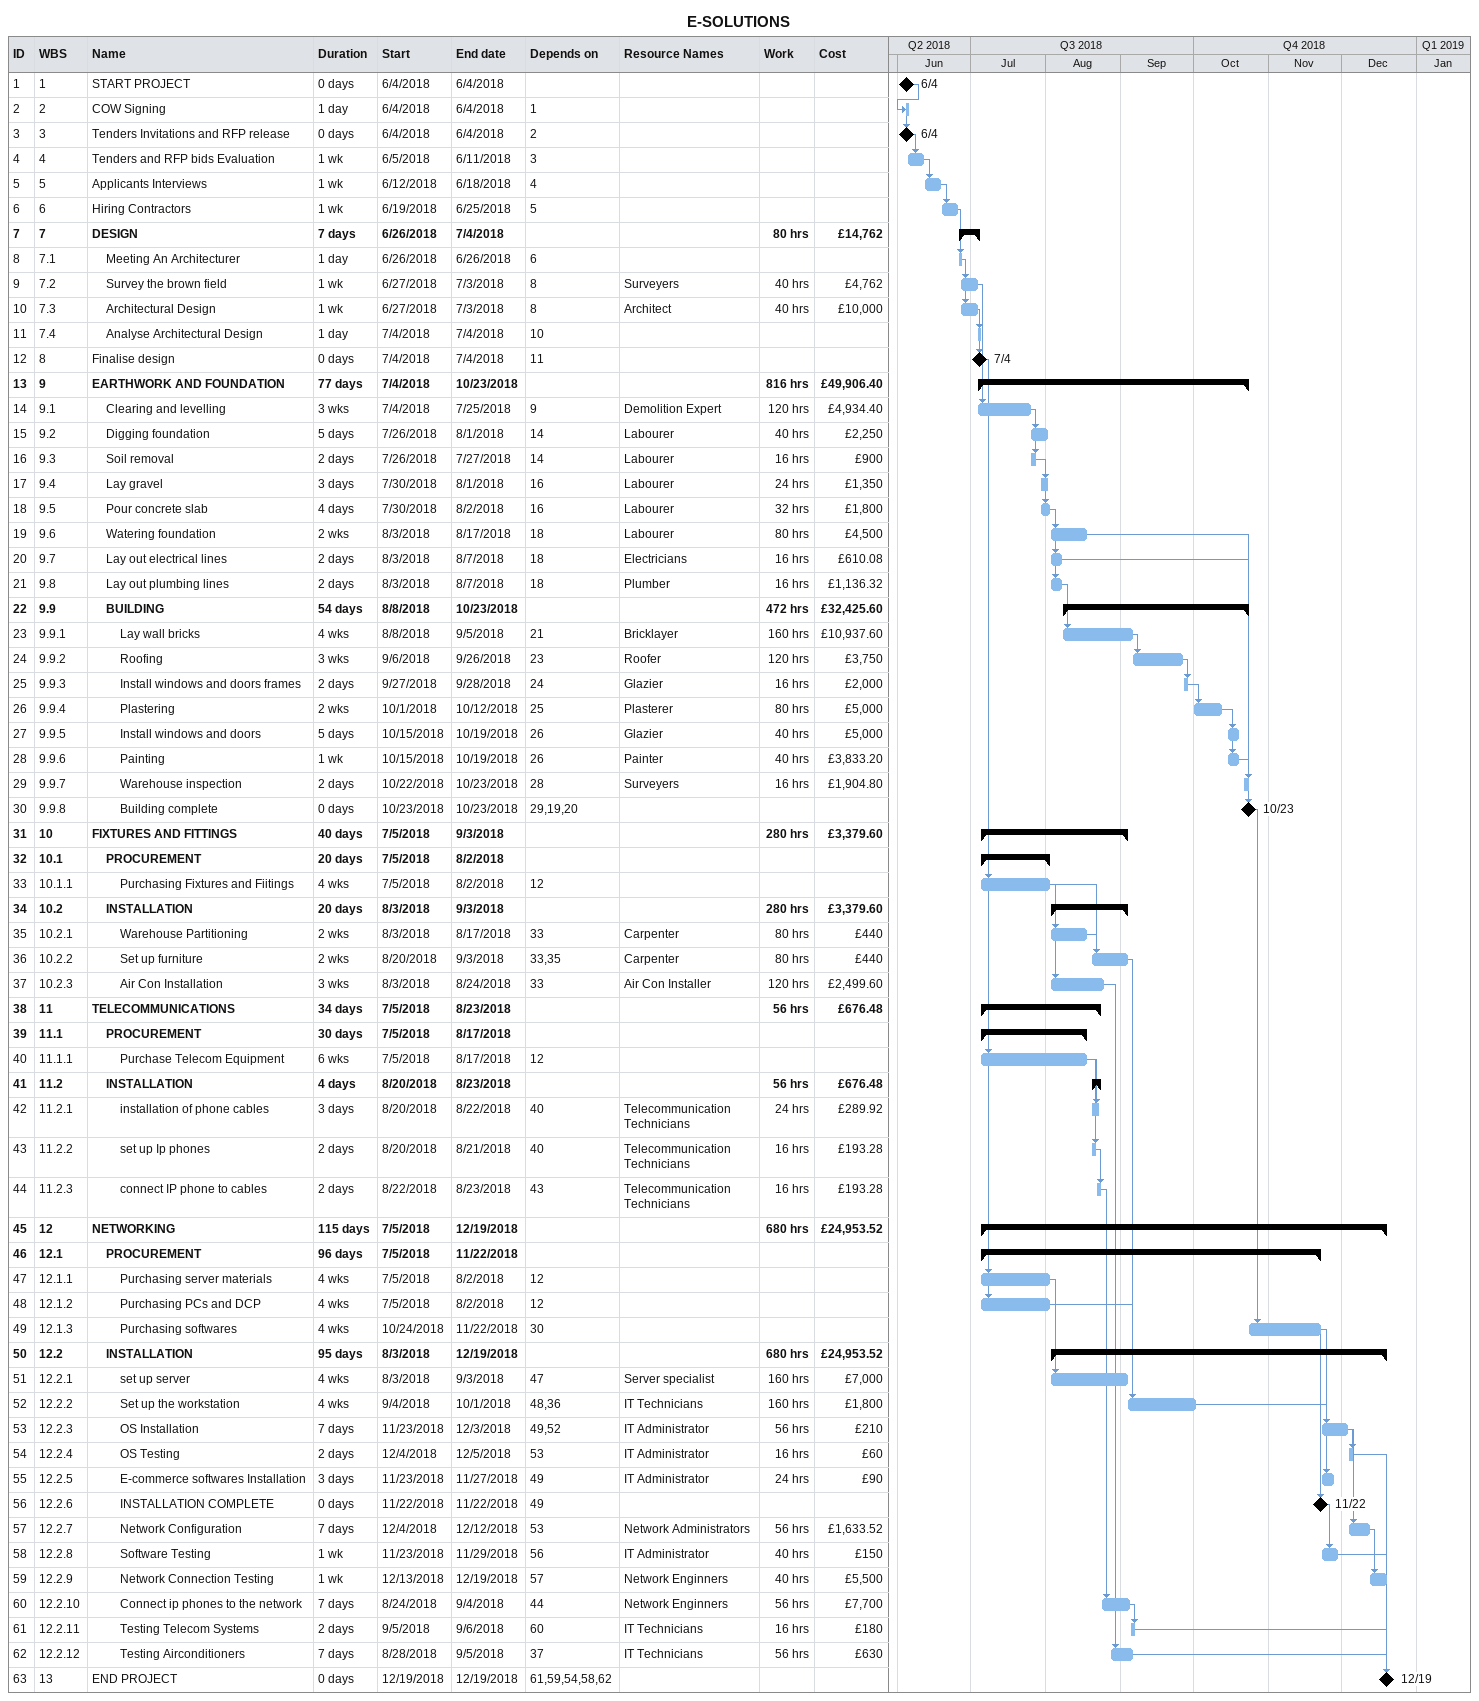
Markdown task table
E-SOLUTIONS

| ID | WBS | Task | Duration | Start | Finish | Predecessors | Resources | Work (h) | Cost (£) |
|---|---|---|---|---|---|---|---|---|---|
| 1 | 1 | START PROJECT | 0d | 2018-06-04 | 2018-06-04 |  |  |  |  |
| 2 | 2 | COW Signing | 1d | 2018-06-04 | 2018-06-04 | 1 |  |  |  |
| 3 | 3 | Tenders Invitations and RFP release | 0d | 2018-06-04 | 2018-06-04 | 2 |  |  |  |
| 4 | 4 | Tenders and RFP bids Evaluation | 1w | 2018-06-05 | 2018-06-11 | 3 |  |  |  |
| 5 | 5 | Applicants Interviews | 1w | 2018-06-12 | 2018-06-18 | 4 |  |  |  |
| 6 | 6 | Hiring Contractors | 1w | 2018-06-19 | 2018-06-25 | 5 |  |  |  |
| 7 | 7 | **DESIGN** | 7d | 2018-06-26 | 2018-07-04 |  |  | 80 | 14762 |
| 8 | 7.1 | Meeting An Architecturer | 1d | 2018-06-26 | 2018-06-26 | 6 |  |  |  |
| 9 | 7.2 | Survey the brown field | 1w | 2018-06-27 | 2018-07-03 | 8 | Surveyers | 40 | 4762 |
| 10 | 7.3 | Architectural Design | 1w | 2018-06-27 | 2018-07-03 | 8 | Architect | 40 | 10000 |
| 11 | 7.4 | Analyse Architectural Design | 1d | 2018-07-04 | 2018-07-04 | 10 |  |  |  |
| 12 | 8 | Finalise design | 0d | 2018-07-04 | 2018-07-04 | 11 |  |  |  |
| 13 | 9 | **EARTHWORK AND FOUNDATION** | 77d | 2018-07-04 | 2018-10-23 |  |  | 816 | 49906.40 |
| 14 | 9.1 | Clearing and levelling | 3w | 2018-07-04 | 2018-07-25 | 9 | Demolition Expert | 120 | 4934.40 |
| 15 | 9.2 | Digging foundation | 5d | 2018-07-26 | 2018-08-01 | 14 | Labourer | 40 | 2250 |
| 16 | 9.3 | Soil removal | 2d | 2018-07-26 | 2018-07-27 | 14 | Labourer | 16 | 900 |
| 17 | 9.4 | Lay gravel | 3d | 2018-07-30 | 2018-08-01 | 16 | Labourer | 24 | 1350 |
| 18 | 9.5 | Pour concrete slab | 4d | 2018-07-30 | 2018-08-02 | 16 | Labourer | 32 | 1800 |
| 19 | 9.6 | Watering foundation | 2w | 2018-08-03 | 2018-08-17 | 18 | Labourer | 80 | 4500 |
| 20 | 9.7 | Lay out electrical lines | 2d | 2018-08-03 | 2018-08-07 | 18 | Electricians | 16 | 610.08 |
| 21 | 9.8 | Lay out plumbing lines | 2d | 2018-08-03 | 2018-08-07 | 18 | Plumber | 16 | 1136.32 |
| 22 | 9.9 | **BUILDING** | 54d | 2018-08-08 | 2018-10-23 |  |  | 472 | 32425.60 |
| 23 | 9.9.1 | Lay wall bricks | 4w | 2018-08-08 | 2018-09-05 | 21 | Bricklayer | 160 | 10937.60 |
| 24 | 9.9.2 | Roofing | 3w | 2018-09-06 | 2018-09-26 | 23 | Roofer | 120 | 3750 |
| 25 | 9.9.3 | Install windows and doors frames | 2d | 2018-09-27 | 2018-09-28 | 24 | Glazier | 16 | 2000 |
| 26 | 9.9.4 | Plastering | 2w | 2018-10-01 | 2018-10-12 | 25 | Plasterer | 80 | 5000 |
| 27 | 9.9.5 | Install windows and doors | 5d | 2018-10-15 | 2018-10-19 | 26 | Glazier | 40 | 5000 |
| 28 | 9.9.6 | Painting | 1w | 2018-10-15 | 2018-10-19 | 26 | Painter | 40 | 3833.20 |
| 29 | 9.9.7 | Warehouse inspection | 2d | 2018-10-22 | 2018-10-23 | 28 | Surveyers | 16 | 1904.80 |
| 30 | 9.9.8 | Building complete | 0d | 2018-10-23 | 2018-10-23 | 29, 19, 20 |  |  |  |
| 31 | 10 | **FIXTURES AND FITTINGS** | 40d | 2018-07-05 | 2018-09-03 |  |  | 280 | 3379.60 |
| 32 | 10.1 | **PROCUREMENT** | 20d | 2018-07-05 | 2018-08-02 |  |  |  |  |
| 33 | 10.1.1 | Purchasing Fixtures and Fiitings | 4w | 2018-07-05 | 2018-08-02 | 12 |  |  |  |
| 34 | 10.2 | **INSTALLATION** | 20d | 2018-08-03 | 2018-09-03 |  |  | 280 | 3379.60 |
| 35 | 10.2.1 | Warehouse Partitioning | 2w | 2018-08-03 | 2018-08-17 | 33 | Carpenter | 80 | 440 |
| 36 | 10.2.2 | Set up furniture | 2w | 2018-08-20 | 2018-09-03 | 33, 35 | Carpenter | 80 | 440 |
| 37 | 10.2.3 | Air Con Installation | 3w | 2018-08-03 | 2018-08-24 | 33 | Air Con Installer | 120 | 2499.60 |
| 38 | 11 | **TELECOMMUNICATIONS** | 34d | 2018-07-05 | 2018-08-23 |  |  | 56 | 676.48 |
| 39 | 11.1 | **PROCUREMENT** | 30d | 2018-07-05 | 2018-08-17 |  |  |  |  |
| 40 | 11.1.1 | Purchase Telecom Equipment | 6w | 2018-07-05 | 2018-08-17 | 12 |  |  |  |
| 41 | 11.2 | **INSTALLATION** | 4d | 2018-08-20 | 2018-08-23 |  |  | 56 | 676.48 |
| 42 | 11.2.1 | installation of phone cables | 3d | 2018-08-20 | 2018-08-22 | 40 | Telecommunication Technicians | 24 | 289.92 |
| 43 | 11.2.2 | set up Ip phones | 2d | 2018-08-20 | 2018-08-21 | 40 | Telecommunication Technicians | 16 | 193.28 |
| 44 | 11.2.3 | connect IP phone to cables | 2d | 2018-08-22 | 2018-08-23 | 43 | Telecommunication Technicians | 16 | 193.28 |
| 45 | 12 | **NETWORKING** | 115d | 2018-07-05 | 2018-12-19 |  |  | 680 | 24953.52 |
| 46 | 12.1 | **PROCUREMENT** | 96d | 2018-07-05 | 2018-11-22 |  |  |  |  |
| 47 | 12.1.1 | Purchasing server materials | 4w | 2018-07-05 | 2018-08-02 | 12 |  |  |  |
| 48 | 12.1.2 | Purchasing PCs and DCP | 4w | 2018-07-05 | 2018-08-02 | 12 |  |  |  |
| 49 | 12.1.3 | Purchasing softwares | 4w | 2018-10-24 | 2018-11-22 | 30 |  |  |  |
| 50 | 12.2 | **INSTALLATION** | 95d | 2018-08-03 | 2018-12-19 |  |  | 680 | 24953.52 |
| 51 | 12.2.1 | set up server | 4w | 2018-08-03 | 2018-09-03 | 47 | Server specialist | 160 | 7000 |
| 52 | 12.2.2 | Set up the workstation | 4w | 2018-09-04 | 2018-10-01 | 48, 36 | IT Technicians | 160 | 1800 |
| 53 | 12.2.3 | OS Installation | 7d | 2018-11-23 | 2018-12-03 | 49, 52 | IT Administrator | 56 | 210 |
| 54 | 12.2.4 | OS Testing | 2d | 2018-12-04 | 2018-12-05 | 53 | IT Administrator | 16 | 60 |
| 55 | 12.2.5 | E-commerce softwares Installation | 3d | 2018-11-23 | 2018-11-27 | 49 | IT Administrator | 24 | 90 |
| 56 | 12.2.6 | INSTALLATION COMPLETE | 0d | 2018-11-22 | 2018-11-22 | 49 |  |  |  |
| 57 | 12.2.7 | Network Configuration | 7d | 2018-12-04 | 2018-12-12 | 53 | Network Administrators | 56 | 1633.52 |
| 58 | 12.2.8 | Software Testing | 1w | 2018-11-23 | 2018-11-29 | 56 | IT Administrator | 40 | 150 |
| 59 | 12.2.9 | Network Connection Testing | 1w | 2018-12-13 | 2018-12-19 | 57 | Network Enginners | 40 | 5500 |
| 60 | 12.2.10 | Connect ip phones to the network | 7d | 2018-08-24 | 2018-09-04 | 44 | Network Enginners | 56 | 7700 |
| 61 | 12.2.11 | Testing Telecom Systems | 2d | 2018-09-05 | 2018-09-06 | 60 | IT Technicians | 16 | 180 |
| 62 | 12.2.12 | Testing Airconditioners | 7d | 2018-08-28 | 2018-09-05 | 37 | IT Technicians | 56 | 630 |
| 63 | 13 | END PROJECT | 0d | 2018-12-19 | 2018-12-19 | 61, 59, 54, 58, 62 |  |  |  |
